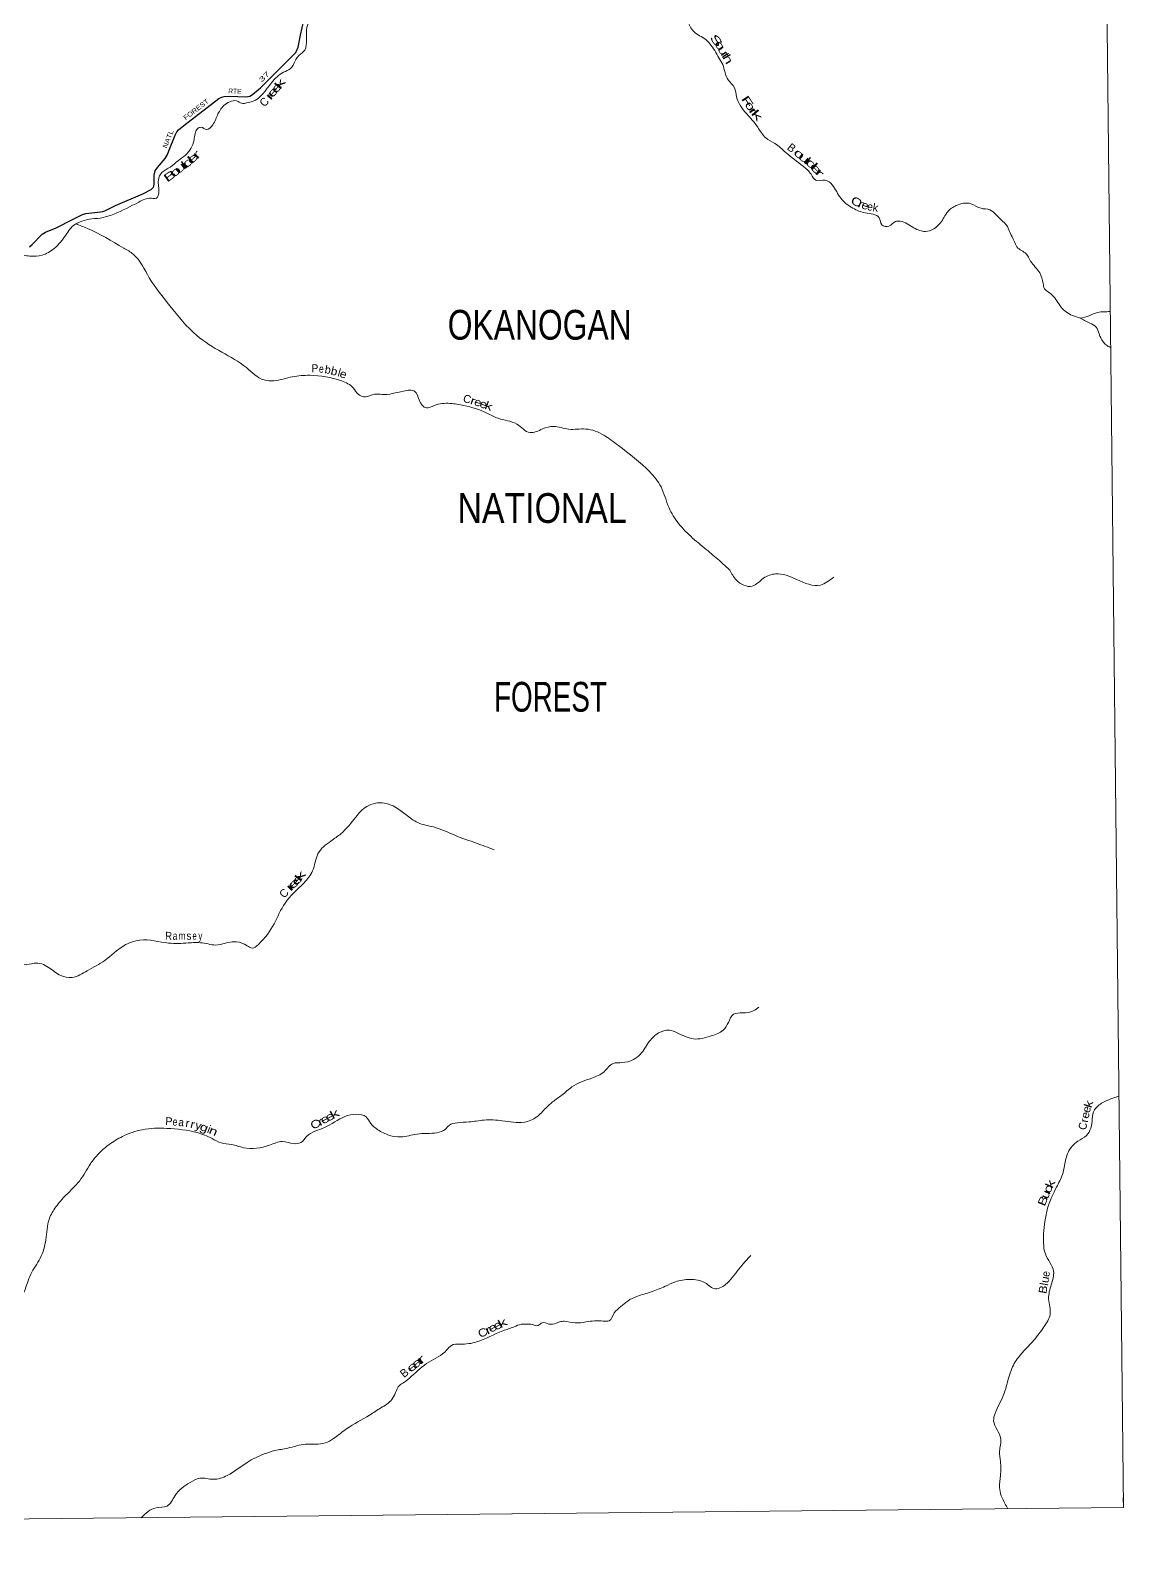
# Model space of a CAD drawing. Header units: feet. Extents: x -2 to 244583, y 367190 to 553316.
# Drawn here: x 217269 to 244583, y 367440 to 405701 of the extents above; entities that cross this region are included whole.
import ezdxf
from ezdxf.enums import TextEntityAlignment as Align

# ---------------------------------------------------------------- set-up
doc = ezdxf.new("R2010")
doc.units = ezdxf.units.FT
doc.header["$LTSCALE"] = 80
doc.linetypes.add('DOT_DASHED', pattern=[7.7, 5, -1.2, 0.3, -1.2])
for name, color, linetype, lineweight in [('29', 7, 'Continuous', 25), ('30', 7, 'Continuous', 25), ('39', 7, 'Continuous', 13), ('4', 7, 'Continuous', 13), ('41', 7, 'Continuous', 13), ('44', 7, 'DOT_DASHED', 13)]:
    doc.layers.add(name, color=color, linetype=linetype, lineweight=lineweight)

msp = doc.modelspace()

# ---------------------------------------------------------------- linework, layer by layer
at = {"layer": '29'}
for points in [[(220714.48, 402668.65), (220726.5, 402692.24), (220881.75, 403083.95), (220925.78, 403171.86), (220968.49, 403223.14), (221097.66, 403330.82), (221976.36, 404005.91), (222044.6, 404037.16), (222104.38, 404054.26), (222249.07, 404061.54), (222650.42, 404047.2), (222744.93, 404062.8), (222816.79, 404100.35), (223016.89, 404272.56), (223897.9, 405156.71), (223956.7, 405284.53), (224015.94, 405585.12), (224099.03, 405952.32)], [(217244.79, 400300.35), (217310.88, 400353.09), (217560.87, 400612.2), (217637.65, 400659.29), (217907.47, 400774.98), (218316.15, 400978.36), (218564.31, 401103.69), (218650.75, 401129), (219019.83, 401168.94), (219076.75, 401178.47), (219123.72, 401195.56), (219390.53, 401325.78), (220075.8, 401623.1), (220285.24, 401729.7), (220319.4, 401761.75), (220336.15, 401779.46), (220349.29, 401813.02), (220357.83, 401862.16), (220353.23, 402083.89), (220383.45, 402195.46), (220438.88, 402279.78), (220630.79, 402504.37), (220682.38, 402586.45), (220714.48, 402668.65)]]:
    msp.add_lwpolyline(points, dxfattribs=at)
at = {"layer": '39'}
for points in [[(232716.68, 409532.86), (232971.29, 409268.9), (233012.65, 409009.05), (233017.14, 408671.71), (233083.05, 408291.1), (233282.53, 408105.02), (233329.56, 407865.48), (233232.45, 407560.54), (233503.41, 407333.4), (233571.88, 407029.62), (233609.52, 406648.47), (233629.84, 406537.73), (233619.56, 406337.51), (233687.68, 405946.84), (233848.39, 405677.17), (234143.07, 405476.75), (234250.11, 405371.72), (234472.98, 405020.4), (234567.13, 404850.47), (234703.7, 404471.23), (234858.97, 404274.19), (234913.8, 404048.95), (235160.28, 403625.35), (235443.47, 403287.31), (235642.54, 403018.38), (235873.39, 402881.39), (236148.42, 402652.3), (236577.09, 402311.01), (236776.88, 402108.76), (236896.89, 401959.53), (237127.03, 401963.96), (237305.01, 401846.16), (237521.54, 401508.86), (237821.12, 401264.09), (238132.41, 401144.81), (238326.95, 401110.16), (238482.21, 401018.19), (238542.04, 400847.6), (238724.44, 400814.74), (238883.83, 400926.91), (239002.75, 400939.31), (239347.31, 400770.16), (239635.85, 400678.73), (240009.34, 400894.03), (240191.75, 401174.34), (240406.86, 401330.02), (240771.55, 401373.41), (241026.2, 401259.1), (241249.08, 401220.96), (241396.69, 401106.62), (241520.35, 400977.66), (241685.32, 400801.01), (241757.04, 400642.78), (241851.82, 400440.53), (241923.34, 400292.39), (242152.83, 400121.02), (242265.39, 399939.32), (242491.25, 399642.62), (242577.06, 399381.6), (242611.98, 399246.9), (242769.88, 399122.65), (243001.82, 398824.04), (243262.61, 398600.74), (243490.39, 398518.25), (243741.27, 398389.72), (243900.68, 398291.77), (243976.71, 398119.47), (244077.39, 397925.42), (244149.61, 397845.99), (244263.78, 397778.07)], [(226983.49, 409054.64), (226890.64, 408842.72), (226781.11, 408448.63), (226610.69, 408279.67), (226338.06, 408070.35), (226188.88, 407847.25), (226015.05, 407540.83), (225811.59, 407409.62), (225232.15, 407087.31), (224950.03, 406950.55), (224774.33, 406846.99), (224416.13, 406570.52), (224391.7, 406266.97), (224224.32, 405940.47), (224162.62, 405474.57), (224121.26, 405211.11), (223976.38, 405079.01), (223882.01, 404945.86), (223764.63, 404749.63), (223592.69, 404659.44), (223290.74, 404399.05), (222817.1, 403931.28), (222668.34, 403896.08), (222571.79, 403876.04), (222453.57, 403932.36), (222131.97, 403853.43), (221952.74, 403617.63), (221820.68, 403344.34), (221667.38, 403230.26), (221531.03, 403284.21), (221450.79, 403256.4), (221353.36, 402967.61), (221140.49, 402591.74), (220961.37, 402454.94), (220758.57, 402289.4), (220559.07, 402162.31), (220461.91, 401964.45), (220472.07, 401647.43), (220412.06, 401512.92), (220286.89, 401510.51), (219973.68, 401415.58), (219345.36, 401114.55), (219005.98, 401015.08), (218729.87, 400985.52), (218490.96, 400912.22), (218376.94, 400855.47), (218145.77, 400590.38), (217857.42, 400253.47), (217555.67, 400088.04), (217251.18, 400063.99), (216926.97, 400120.39), (216533.34, 400215.86), (216234.87, 400193.95), (215827.52, 400058.82), (215632.94, 400095.48), (215367.81, 400124.73), (215193.1, 400283), (214676.29, 400378.12), (214510.75, 400374.93), (214328.83, 400278.49), (214046.12, 400382.16), (213807.77, 400593.76), (213699.1, 400640.01)], [(218393.45, 400870.18), (218687.8, 400758.41), (219595.98, 400266.73), (219835.29, 400109.69), (220236.33, 399525.41), (220748.69, 398824.05), (221421.38, 398081.33), (222049.45, 397663.06), (222664.77, 397276.86), (223102.87, 396970.1), (223345.59, 396950.52), (223816.27, 397048.48), (224245.72, 397085.04), (225040.08, 396944.75), (225334.29, 396768.57), (225452.36, 396615.26), (225639.45, 396548.15), (225864.39, 396613.09), (226054.35, 396606.64), (226587.88, 396691.67), (226874.82, 396683.05), (226983.97, 396468.96), (227161.48, 396270.33), (227356.25, 396328.63), (227751.03, 396382.7), (228097.37, 396330.77), (228672.54, 396141.81), (228953.78, 396009.83), (229419.04, 395865.23), (229752.31, 395653.43), (230065.6, 395744.32), (230339.07, 395806.16), (230716, 395738.66), (231144.06, 395742.86), (231597.4, 395587.92), (231959.79, 395332.23), (232750.11, 394668.56), (233027.95, 394294.05), (233225.83, 393772.53), (233463.57, 393383.11), (233815.95, 393018.12), (234201.87, 392694.19), (234528.31, 392417.6), (234747.8, 392218.75)], [(243506.29, 398510.52), (243729.65, 398573.36), (243938.08, 398656.18), (244095.27, 398673.35), (244252.68, 398676.66)], [(234747.8, 392218.75), (234910.67, 391964.29), (235305.35, 391814.28), (235590.29, 392013.74), (235889.1, 392122.53), (236420.98, 391979.21), (237009.31, 391841.02), (237346.74, 392041.48)], [(228852.84, 385226.51), (228413.47, 385389.79), (227876.5, 385587.57), (227339.34, 385795.44), (226949.47, 385905.13), (226648.74, 386105.43), (226114.09, 386392.15), (225673.42, 386308.91), (225397.84, 386042.96), (225026.18, 385627.67), (224775.24, 385445.04), (224452.18, 385127.66), (224317.07, 384698.73), (224096.74, 384395.46), (223629.77, 383895.49), (223355.03, 383376.99), (222961.09, 382860.25), (222805.34, 382768.35), (222681.03, 382826.57), (222418.62, 382924.56), (222200.86, 382906.23), (221945.53, 382846.76), (221556.8, 382897.87), (221205.41, 382897.17), (220718.77, 382893.86), (220000.39, 382968.94), (219595.17, 382827.79), (219121.6, 382461.04), (218686.3, 382204.14), (218305.89, 382033.16), (218020.19, 382082.21), (217719.38, 382286.56), (217355.87, 382390.69), (217118.2, 382357.83), (216938.45, 382463.47), (216833.16, 382477.61), (216678.97, 382304.92), (216314.94, 382122.13), (216111.68, 381980.82), (216001.51, 381724.12), (215766.73, 381541.8), (215444.27, 381507.3), (215251.52, 381449.04), (215034.97, 381368.09), (214791.55, 381424.02), (214523.51, 381499.68), (214333.52, 381403.08), (214072.84, 381307.14), (213888.31, 381187.19)], [(213971.14, 372448.96), (214329.31, 372514.83), (214920.84, 372629.26), (215539.5, 372907.87), (215991.29, 373251.97), (216524.29, 373678.45), (216929.55, 373922.65), (217106.33, 374180.64), (217271.6, 374616.21), (217510.18, 375020.86), (217648.78, 375478.14), (217737.53, 376007.2), (217899.52, 376299.25), (218152.35, 376593.04), (218488.84, 376947.05), (218765.3, 377376.67), (218938.74, 377598.22), (219220.62, 377852.17), (219567.99, 378060.91), (220059.51, 378229.99), (220676.86, 378262.08), (221432.2, 378155.38), (221804.56, 378011.01), (222032.89, 377900.24), (222290.13, 377860.74), (222588.56, 377779.6), (223241.67, 377842.69), (223559, 377933.66), (223852.81, 377882.74), (224022, 377906.2), (224168.51, 378058.54), (224614.52, 378283.32), (225122.19, 378557.77), (225409.9, 378613.82), (225653.52, 378547.79), (225763.55, 378392.31), (225946.42, 378230.15), (226237.95, 378088.27), (226513.36, 378049.12), (226928.02, 378119.73), (227424.17, 378153.53), (227632.56, 378238.36), (227729.61, 378337.21), (227936.34, 378403.83), (228228.79, 378423.6), (228605.56, 378469.24), (229058.27, 378451.69), (229610.25, 378417.86), (229918.77, 378547.05), (230144.74, 378767.6), (230317.41, 378924.48), (230550.41, 379094.64), (230800.92, 379299.49), (231295.5, 379519.15), (231601.41, 379678.59), (231833.67, 379887.13), (232049.41, 379905.43), (232338.67, 379985.76), (232505.91, 380110.2), (232735.83, 380439.93), (232964.1, 380646.37), (233235.38, 380716.25), (233426.43, 380653.25), (233837.34, 380499.52), (234282.25, 380572.74), (234580.35, 380717.89), (234709.93, 380910.31), (234841.25, 381116.91), (235062.81, 381147.44), (235332.39, 381201.12), (235472.07, 381288.67)], [(244467.87, 379064.1), (244070.68, 378908.35), (243862.21, 378722.5), (243768.02, 378266.07), (243658.4, 378086.16), (243447.1, 377942.68), (243202.07, 377663.17), (243113.46, 377336.17), (243057.3, 377106.77), (242913.88, 376794.87), (242689.71, 376271.29), (242623.47, 375936.63), (242592.88, 375323.83), (242633.11, 375122.56), (242837.35, 374690.06), (242779.22, 374353.54), (242715.27, 374004.78), (242751.13, 373611.47), (242595.59, 373299.34), (242351.45, 372973.39), (241957.94, 372539.49), (241776.39, 372214.73), (241594.04, 371617.2), (241375.08, 371138.16), (241340.27, 370953.63), (241518.54, 370506.49), (241488.24, 370192.73), (241509.38, 369934.51), (241510.02, 369587), (241485.47, 369289.51), (241622.54, 368884.01), (241693.85, 368751.93)], [(220030.79, 368526.78), (220407.45, 368778.73), (220679.29, 368820.33), (220880.21, 369082.82), (221255.53, 369413.33), (221495.83, 369518.98), (221835.65, 369491.17), (222181.16, 369586.72), (222681.76, 369913.58), (223103.82, 370123.75), (223372.82, 370207.73), (223694.73, 370270.5), (224141.18, 370367.99), (224635.36, 370399.73), (224841.26, 370508.76), (225163.74, 370751.37), (225742.76, 371095.89), (226024.02, 371277.09), (226298.71, 371484.43), (226392.3, 371657.97), (226491.83, 371837.69), (226599.44, 371912.5), (226790.36, 372065.69), (227225.77, 372421.6), (227666.38, 372716.99), (227785.21, 372838.49), (228008.79, 372869.06), (228417.7, 372923.4), (229074.72, 373202.75), (229353.53, 373301.06), (229529.98, 373367.09), (229645.01, 373371.33), (229818.97, 373356.49), (229954.7, 373334.86), (230058.35, 373405.55), (230222.57, 373372.34), (230405.89, 373396.08), (230490.1, 373428), (230604.97, 373440.32), (230882.44, 373399.19), (231148.53, 373424.51), (231584.31, 373447.04), (231727.64, 373449.8), (231859.01, 373654.38), (232023.68, 373807.07), (232194.65, 373947.75), (232422.68, 374061.25), (232781.98, 374175.25), (233130.67, 374315.32), (233387.01, 374427.34), (233749.38, 374486.84), (234126.62, 374403.18), (234386.01, 374252.6), (234536.75, 374289.85), (234729.65, 374445.1), (235051.11, 374845.28), (235136.05, 374943.9), (235272.66, 375085.95)]]:
    msp.add_spline(points, degree=3, dxfattribs=at)
at = {"layer": '4'}
msp.add_line((244580.3, 369035.26), (244583.22, 368785.28), dxfattribs=at)
msp.add_line((244580.3, 369035.26), (244583.22, 368785.28), dxfattribs=at)
msp.add_line((244580.3, 369035.26), (244583.22, 368785.28), dxfattribs=at)
msp.add_line((244580.3, 369035.26), (244583.22, 368785.28), dxfattribs=at)
msp.add_line((244580.3, 369035.26), (244583.22, 368785.28), dxfattribs=at)
msp.add_line((244580.3, 369035.26), (244583.22, 368785.28), dxfattribs=at)
msp.add_line((244580.3, 369035.26), (244583.22, 368785.28), dxfattribs=at)
msp.add_lwpolyline([(0, 551604.47), (30320.18, 551625.32), (60640.31, 551687.89), (90960.33, 551792.15), (121280.18, 551938.12), (151599.79, 552125.8), (181919.11, 552355.19), (212238.1, 552626.27), (242556.67, 552939.07), (244583.23, 368785.28), (214011.34, 368469.87), (183439.05, 368196.52), (152869.71, 367965.22), (122293.47, 367775.98), (91720.3, 367628.78), (61146.96, 367523.65), (30573.51, 367460.56), (0, 367439.54)], close=True, dxfattribs=at)

# ---------------------------------------------------------------- texts
at = {"layer": '30'}
for s, rotation, width, p in [('37', 45.102, 1.65, (223150.7, 404506.02)), ('FOREST', 37.534, 1.15, (221440.96, 403682.84)), ('NATL', 68.38, 1.15, (220760.84, 402968.84))]:
    msp.add_text(s, height=120, rotation=rotation, dxfattribs=dict(at, width=width)).set_placement(p, align=Align.CENTER)
msp.add_text('RTE', height=120, rotation=357.954, dxfattribs=at).set_placement((222373.75, 404127.14), align=Align.CENTER)
at = {"layer": '41'}
for s, rotation, width, p in [('S', 309.235, 1.8, (234331.79, 405390.83)), ('o', 305.756, 1.65, (234418.59, 405274.13)), ('u', 302.021, 1.7, (234491.88, 405148.77)), ('t', 301.021, 1.45, (234559.31, 405032.08)), ('h', 299.699, 1.55, (234611.98, 404936.49)), ('k', 52.428, 1.95, (223580.12, 404313.82)), ('r', 50.671, 2, (223320.57, 404013.13)), ('e', 50.671, 1.8, (223396.51, 404105.56)), ('e', 50.671, 1.8, (223489.23, 404212.34)), ('F', 302.729, 1.85, (235100.92, 403874.73)), ('o', 302.604, 1.55, (235169.55, 403761.87)), ('r', 306.129, 1.9, (235255.99, 403629.92)), ('k', 309.757, 2.05, (235349.64, 403522.8)), ('d', 40.026, 2, (221264.74, 402337.14)), ('e', 42.118, 1.9, (221382.36, 402438.87)), ('r', 48.707, 2.1, (221489.83, 402539.99)), ('o', 321.649, 1.75, (236419.1, 402539.78)), ('u', 321.3, 1.95, (236541.54, 402442.01)), ('l', 321.3, 1.55, (236631.86, 402369.63)), ('B', 35.718, 1.75, (220806.47, 401989.36)), ('o', 39.233, 1.8, (220948.85, 402100.56)), ('u', 39.214, 1.95, (221067.03, 402191.57)), ('l', 40.214, 1.6, (221171.31, 402269.27)), ('d', 318.944, 2.05, (236724.42, 402291.97)), ('e', 315.019, 2.05, (236830.17, 402179.66)), ('r', 311.981, 2.15, (236919.83, 402080.42)), ('C', 328.011, 1.4, (237856.87, 401338.59)), ('r', 338.755, 1.4, (237985.76, 401278.36)), ('e', 342.743, 1.15, (238099.48, 401238.8)), ('e', 349.856, 0.95, (238236.45, 401204.14)), ('P', 359.359, 0.95, (224373.01, 397161.18)), ('e', 355.359, 0.8, (224529.66, 397149.45)), ('b', 346.383, 1.1, (224834.72, 397091.15)), ('e', 342.353, 1.15, (225056.53, 397023.47)), ('r', 342.373, 1.25, (228296.4, 396356.26)), ('e', 342.373, 1.15, (228419.54, 396320.17)), ('e', 339.571, 1.2, (228555.43, 396271.11)), ('k', 339.571, 1.4, (228686.77, 396223.84)), ('e', 47.58, 1.95, (224006, 384414.97)), ('k', 52.145, 1.95, (224085.95, 384510.68)), ('r', 44.784, 2.25, (223832.12, 384233.75)), ('e', 44.784, 2.05, (223916.02, 384319.16)), ('R', 358.085, 0.9, (220715.57, 382974.01)), ('a', 0.404, 0.8, (220879.77, 382974.99)), ('m', 0.376, 0.8, (221053.77, 382976.17)), ('s', 0.177, 0.9, (221226.13, 382977.23)), ('e', 0.177, 0.7, (221367.08, 382977.67)), ('y', 0.051, 0.75, (221511.72, 382977.82)), ('k', 72.215, 1.3, (243807.65, 378841.54)), ('e', 73.935, 1.1, (243758.11, 378711.71)), ('e', 356.451, 0.8, (220873.83, 378330.01)), ('a', 354.871, 0.95, (221024.26, 378317.08)), ('r', 349.971, 1.05, (221174.09, 378295.09)), ('r', 345.533, 1.2, (221296.61, 378271.12)), ('y', 345.533, 1.1, (221436.52, 378238.46)), ('C', 26.763, 1.25, (224430.44, 378280.08)), ('r', 26.763, 1.55, (224556.54, 378343.72)), ('e', 28.706, 1.45, (224667.8, 378407.28)), ('e', 28.706, 1.45, (224791.61, 378471.93)), ('k', 28.766, 1.65, (224913.73, 378538.21)), ('C', 77.826, 0.95, (243666.25, 378299.72)), ('r', 80.74, 1.05, (243703.07, 378445.06)), ('e', 74.802, 1.1, (243724.41, 378567.69)), ('g', 338.743, 1.35, (221572.5, 378195.81)), ('n', 337.008, 1.4, (221800.32, 378105.84)), ('k', 66.115, 1.5, (242848.35, 376837.2)), ('B', 67.525, 1.4, (242662.01, 376413.62)), ('u', 67.525, 1.4, (242728.55, 376574.43)), ('c', 66.115, 1.45, (242787.48, 376707.55)), ('e', 80.652, 0.95, (242739.8, 374610.17)), ('B', 79.583, 1.15, (242672.78, 374217.01)), ('u', 79.748, 1.1, (242718.11, 374465.15)), ('e', 26.184, 1.35, (228982.61, 373254.28)), ('k', 28.437, 1.65, (229109.52, 373312.4)), ('C', 23.898, 1.2, (228607.77, 373067.33)), ('r', 27.573, 1.55, (228746.06, 373134.78)), ('e', 27.573, 1.4, (228858.05, 373194.52)), ('e', 39.245, 1.8, (226865.08, 372231.02)), ('a', 39.245, 1.9, (226979.67, 372323.63)), ('r', 39.281, 2, (227090, 372413.9))]:
    msp.add_text(s, height=200, rotation=rotation, dxfattribs=dict(at, width=width)).set_placement(p, align=Align.CENTER)
for s, rotation, p in [('C', 47.321, (223181.02, 403849.69)), ('B', 321.649, (236227.89, 402692.47)), ('k', 351.946, (238373.36, 401178.37)), ('b', 351.213, (224683.66, 397128.36)), ('l', 343.353, (224955.67, 397056.11)), ('C', 344.296, (228154.04, 396397.94)), ('C', 46.703, (223673.28, 384071.44)), ('P', 356.451, (220720.03, 378340.11)), ('i', 338.743, (221692.18, 378148.24)), ('l', 79.583, (242697.27, 374350.22)), ('B', 38.818, (226671.47, 372074.11))]:
    msp.add_text(s, height=200, rotation=rotation, dxfattribs=at).set_placement(p, align=Align.CENTER)
at = {"layer": '44'}
for s, width, p in [('OKANOGAN', 0.8, (229993.79, 397976.4)), ('NATIONAL', 0.85, (230053.83, 393396.46)), ('FOREST', 0.7, (230262.12, 388678.39))]:
    msp.add_text(s, height=743.7, dxfattribs=dict(at, width=width)).set_placement(p, align=Align.CENTER)

doc.saveas('drawing.dxf')
